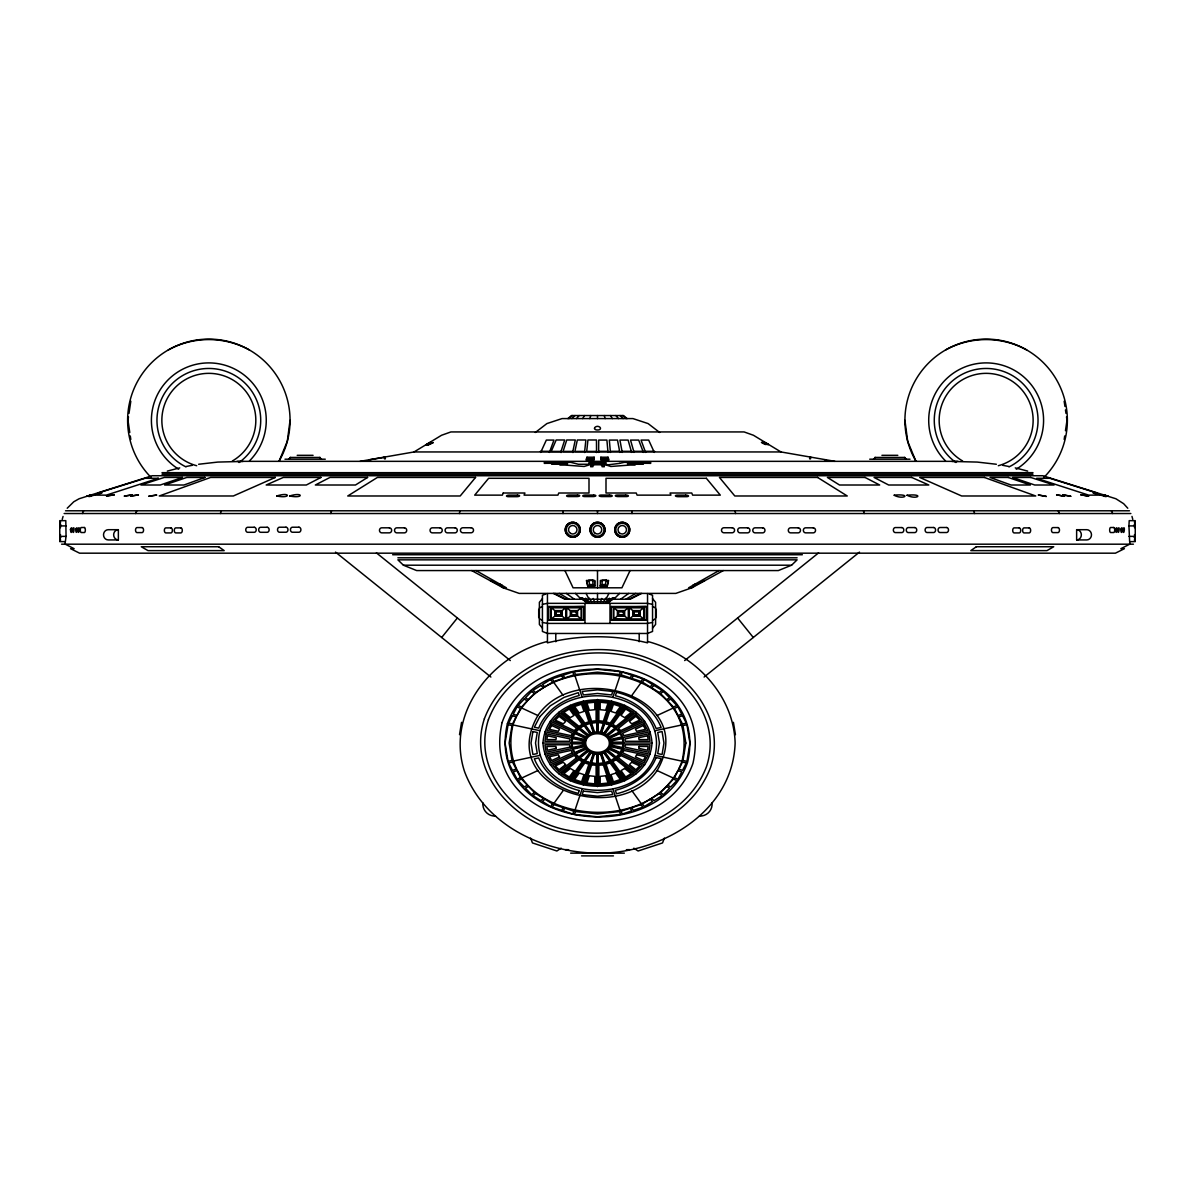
<?xml version="1.0" encoding="UTF-8"?>
<svg xmlns="http://www.w3.org/2000/svg" width="1195" height="1195" viewBox="0 0 1195 1195"><rect width="100%" height="100%" fill="white"/><g stroke="black" fill="none" stroke-linecap="round" stroke-linejoin="round"><path stroke-width="1.5" d="M1129.768 541.619L1129.708 544.188L1120.865 548.684L1124.42 548.684L1115.413 553.18L79.587 553.18L70.58 548.684L74.135 548.684L65.292 544.188L65.232 541.619M600.831 457.222L600.801 458.865L607.986 458.865L608.016 457.222L600.831 457.222L600.831 459.881L609.002 459.881L608.016 457.222M1131.979 516.389L1132.77 519.347M562.994 513.521L563.084 510.788M598.62 452.427L598.71 440.074L606.896 440.074L608.001 452.427M610.421 452.427L609.316 440.074L617.501 440.074L619.817 452.427M622.222 452.427L619.921 440.074L628.107 440.074L631.617 452.427M634.037 452.427L630.527 440.074L638.698 440.074L643.403 452.427M584.654 451.411L585.879 439.984L577.334 439.984L574.9 451.411L584.654 451.411L584.743 452.532M66.054 536.376L65.366 541.619L59.75 541.619L59.75 520.661L65.8 520.661L66.054 536.376L59.75 536.376M290.056 420.326L287.293 441.358L279.182 460.941A81.23 81.23 0 0 0 255.416 353.795A81.23 81.23 0 0 0 146.612 368.12A81.23 81.23 0 0 0 151.406 477.761M1128.946 525.905L1129.2 520.661L1135.25 520.661L1135.25 541.619L1129.633 541.619L1128.946 525.905L1135.25 525.905M459.463 513.521L459.821 510.788M594.781 580.845L594.632 586.536L587.835 586.536L586.909 580.845M128.477 416.861L127.97 420.326L129.777 432.485M129 413.38L130.808 401.236M1064.177 439.431L1064.7 435.966M1065.462 430.753L1067.015 420.326L1066.493 416.861M459.522 734.686L461.554 722.333M512.969 724.917C490.772 821.712 652.724 844.387 682.016 761.155C704.213 664.345 542.246 641.67 512.969 724.917L539.901 730.683C559.857 673.965 670.201 689.41 655.084 755.374C635.128 812.092 524.769 796.647 539.901 730.683M542.963 743.036C546.922 685.467 648.063 685.467 652.007 743.036C648.063 800.59 546.922 800.59 542.963 743.036L584.28 743.036C585.236 729.069 609.749 729.069 610.705 743.036C609.749 756.988 585.236 756.988 584.28 743.036M809.598 458.865L809.881 457.222L810.837 457.222L810.554 458.865M572.853 451.411L575.288 439.984L566.744 439.984L563.084 451.411L572.853 451.411L572.943 452.532M645.584 452.427L641.043 440.074L648.661 440.074L654.322 452.427M607.015 585.416L600.219 585.416L600.368 586.536L607.165 586.536L608.091 580.845M607.165 586.536L608.599 580.456L600.368 580.456L600.368 586.536M330.821 513.521L331.523 510.788M763.172 442.195L764.277 442.06M589.837 418.579L590.763 415.546M561.038 451.411L564.697 439.984L556.153 439.984L551.268 451.411L561.038 451.411L561.127 452.532M574.84 810.643L582.055 789.103M583.384 785.16L594.064 753.238M600.906 732.819L611.601 700.897M612.93 696.954L620.145 675.414M220.358 513.521L221.344 510.788M586.984 457.222L585.998 459.881L594.169 459.881L594.169 457.222L586.984 457.222L587.014 458.865L594.199 458.865L594.169 457.222M600.547 601.727L601.772 598.441M664.36 838.113L662.538 842.923L638.115 850.989L633.828 848.181M549.416 452.427L553.957 440.074L546.339 440.074L540.678 452.427M135.588 513.521L136.813 510.788M630.064 570.568L621.923 587.806L573.077 587.806L564.936 570.568M82.306 513.521L83.665 510.788M605.955 599.248L608.927 593.407M537.884 715.506C495.432 788.894 619.1 826.806 657.101 770.551C699.553 697.163 575.885 659.252 537.884 715.506L521.707 708.023M582.697 418.579L584.474 415.546M603.4 601.727L606.343 597.619M553.733 803.652L563.084 790.717M570.224 780.798L590.883 752.193M604.102 733.864L624.746 705.259M631.901 695.341L641.252 682.405M590.972 525.994C593.616 521.095 601.384 521.095 604.028 525.994A7.543 7.484 -90 0 1 597.575 537.272A7.543 7.484 -90 0 1 591.077 525.979M441.687 637.488L457.371 617.979M67.219 508.233L73.761 501.781L79.094 498.763L152.183 475.729L1042.817 475.729L1115.906 498.763L1123.644 503.692L1127.781 508.233M576.573 418.579L579.082 415.546M542.425 598.62L539.378 602.31L539.378 624.447L542.425 628.137M652.545 628.137L655.592 624.447L655.592 602.31L652.545 598.62M613.827 599.248L619.578 593.407M571.867 418.579L574.944 415.546M605.835 601.727L609.405 598.202M288.832 459.194L290.624 457.446M873.545 459.194L875.352 457.446M791.583 565.205L797.11 559.843L397.89 559.843L403.417 565.205L416.652 570.568L778.348 570.568L791.583 565.205L403.417 565.205M568.91 418.579L572.33 415.546M567.894 418.579L571.449 415.546L623.551 415.546L627.106 418.579M607.702 601.727L612.811 597.619M684.66 660.566L818.56 552.897M704.109 677.042L859.489 552.105M558.946 773.867L588.149 750.505M606.836 735.552L636.039 712.19M535.315 432.485L546.892 423.583L562.068 418.579L632.932 418.579L648.108 423.583L659.685 432.485M551.224 618.935L554.853 616.157L562.113 616.157L565.743 618.935L565.743 607.822L551.224 607.822L551.224 618.935L565.743 618.935M551.224 607.822L554.853 610.6L562.113 610.6L565.743 607.822M566.669 618.935L570.314 616.157L577.573 616.157L581.203 618.935L581.203 607.822L566.669 607.822L566.669 618.935L581.203 618.935M566.669 607.822L570.314 610.6L577.573 610.6L581.203 607.822M613.782 618.935L617.412 616.157L624.671 616.157L628.301 618.935L628.301 607.822L613.782 607.822L613.782 618.935L628.301 618.935M613.782 607.822L617.412 610.6L624.671 610.6L628.301 607.822M629.242 618.935L632.872 616.157L640.132 616.157L643.761 618.935L643.761 607.822L629.242 607.822L629.242 618.935L643.761 618.935M629.242 607.822L632.872 610.6L640.132 610.6L643.761 607.822M620.593 599.248L628.719 593.407M608.882 601.727L614.574 597.619M426.615 444.48C424.12 446.825 433.845 442.105 429.901 442.568M615.186 597.619L609.286 601.727L585.714 601.727L579.814 597.619M426.585 444.48L429.931 442.553M561.157 848.181L556.87 850.989L532.447 842.923L530.625 838.113M360.053 461.345L414.038 451.949L441.553 435.264L450.903 431.933L744.097 431.933L753.447 435.264L780.962 451.949L834.947 461.345M62.23 519.347L63.066 516.449M625.792 599.248L635.725 593.407M539.378 608.061L542.425 606.298M652.545 620.459L655.592 618.696M719.017 570.568L688.634 587.806L691.845 587.806L723.304 570.568M695.819 583.668L692.652 585.416L693.787 586.536L692.891 586.536L704.886 580.456M629.048 599.248L640.147 593.407M641.64 593.407L630.168 599.248L564.832 599.248L553.36 593.407M86.951 496.269L88.788 496.149M88.923 496.358L89.834 496M92.105 495.074L90.267 495.193M521.707 778.035L537.884 770.551M550.268 764.83L586.043 748.309M608.942 737.748L644.702 721.227M657.101 715.506L673.278 708.023M168.226 349.986C193.232 336.109 224.436 336.109 249.441 349.986M945.529 349.986C970.549 336.109 1001.754 336.109 1026.759 349.986M545.771 593.96L542.425 595.304L542.425 631.453L547.444 633.469L647.541 633.469L652.545 631.453L652.545 595.304L649.214 593.96M548.744 620.265L550.746 619.473L583.683 620.265L583.683 606.507L548.744 606.507L548.744 620.265L583.683 620.265M548.744 606.507L550.746 607.299L583.683 606.507M611.302 620.265L613.319 619.473L646.241 620.265L646.241 606.507L611.302 606.507L611.302 620.265L646.241 620.265M611.302 606.507L613.319 607.299L646.241 606.507M86.906 496.269L87.713 496M91.358 495.357L92.149 495.088L88.579 496.463L89.998 496.373M93.494 495.357L94.749 494.894L92.403 495.193M691.845 587.806L675.817 593.407L519.183 593.407L503.155 587.806L471.696 570.568M87.354 496.119L88.251 495.82M91.716 495.238L89.595 495.925M93.837 495.238L89.804 496.463M547.444 641.446C491.981 655.398 445.362 713.116 464.541 771.522C484.513 825.088 542.978 852.647 597.485 853.14C660.745 853.902 732.819 812.062 735.134 743.036C733.73 693.847 693.458 653.605 647.541 641.446M547.444 593.571L547.444 642.85C580.352 634.739 614.633 634.739 647.541 642.85L647.541 593.571M87.892 495.925L88.848 495.626M88.505 495.731L89.476 495.432M89.117 495.537L90.088 495.238M88.983 496.119L89.939 495.82M89.73 495.357L90.626 495.088M88.445 496.269L89.341 496M91.851 495.357L92.762 495.088M167.315 471.099L179.743 467.887M512.969 761.155L539.901 755.374M544.83 754.314L584.728 745.77M610.257 740.288L650.155 731.743M655.084 730.683L682.016 724.917M542.425 604.341L547.444 603.341L647.541 603.341L652.545 604.341M652.545 622.416L647.541 623.417L547.444 623.417L542.425 622.416M186.017 466.513L192.32 465.303M385.402 458.865L385.119 457.222L368.897 459.881M198.639 464.257L217.774 462.077L243.093 461.434M762.873 441.911L764.561 442.195M540.409 451.322L549.147 451.322M596.469 451.411L586.715 451.411L587.94 439.984L596.469 439.984L596.559 452.532M598.71 451.322L608.091 451.322M610.511 451.322L619.891 451.322M622.311 451.322L631.707 451.322M634.127 451.322L643.493 451.322M645.853 451.322L654.591 451.322M414.038 451.949L780.962 451.949M297.197 455.325L313.075 455.325M881.925 455.325L897.803 455.325M385.119 457.222L384.163 457.222L384.446 458.865M290.056 457.446L320.215 457.446M874.785 457.446L904.944 457.446M588.567 459.164L592.541 459.164M602.459 459.164L606.433 459.164M284.993 459.194L325.279 459.194M869.721 459.194L910.007 459.194M825.028 459.881L826.103 459.881M237.013 461.345L957.987 461.345M951.907 461.434L977.226 462.077L996.361 464.257M162.012 472.667L1032.988 472.667M162.012 474.206L1032.988 474.206M1104.733 495.193L1102.895 495.074M1105.002 496.373L1106.421 496.493L1102.791 495.238L1103.642 495.357M1106.211 496.149L1108.049 496.269M65.546 510.788L1129.454 510.788M64.142 513.521L1130.858 513.521M59.75 521.767L60.557 521.767M1134.443 521.767L1135.25 521.767M59.75 522.783L60.557 522.783M1134.443 522.783L1135.25 522.783M59.75 524.441L60.557 524.441M1134.443 524.441L1135.25 524.441M59.75 524.784L60.557 524.784M1134.443 524.784L1135.25 524.784M59.75 524.993L60.557 524.993M1134.443 524.993L1135.25 524.993M59.75 525.68L60.557 525.68M1134.443 525.68L1135.25 525.68M59.75 525.905L66.054 525.905M59.75 526.368L60.557 526.368M1134.443 526.368L1135.25 526.368M59.75 527.607L60.557 527.607M1134.443 527.607L1135.25 527.607M118.365 529.699L108.237 529.699A5.124 4.735 -90 0 0 103.517 534.807A5.124 4.735 -90 0 0 108.237 539.931L118.365 539.931L118.365 529.699A5.124 4.735 -90 0 0 113.644 534.807A5.124 4.735 -90 0 0 118.365 539.931M1076.635 529.699L1086.763 529.699A5.124 4.735 -90 0 1 1091.483 534.807A5.124 4.735 -90 0 1 1086.763 539.931L1076.635 539.931L1076.635 529.699A5.124 4.735 -90 0 1 1081.355 534.807A5.124 4.735 -90 0 1 1076.635 539.931M59.75 534.673L60.557 534.673M1134.443 534.673L1135.25 534.673M59.75 535.928L60.557 535.928M1134.443 535.928L1135.25 535.928M1128.946 536.376L1135.25 536.376M59.75 536.6L60.557 536.6M1134.443 536.6L1135.25 536.6M59.75 537.287L60.557 537.287M1134.443 537.287L1135.25 537.287M59.75 537.511L60.557 537.511M1134.443 537.511L1135.25 537.511M59.75 537.84L60.557 537.84M1134.443 537.84L1135.25 537.84M59.75 539.513L60.557 539.513M1134.443 539.513L1135.25 539.513M59.75 540.513L60.557 540.513M1134.443 540.513L1135.25 540.513M61.572 544.188L1133.428 544.188M392.632 554.734L802.368 554.734M397.89 557.796L797.11 557.796M490.114 580.456L502.109 586.536L501.213 586.536L502.348 585.416L499.181 583.668M587.985 585.416L594.781 585.416M503.155 587.806L506.366 587.806L475.983 570.568M610.705 743.036L652.007 743.036M570.657 853.14L624.328 853.14M581.532 855.889L613.453 855.889M1002.68 465.303L1008.983 466.513M544.83 731.743L584.728 740.288M610.257 745.77L650.155 754.314M655.084 755.374L682.016 761.155M1105.196 496.463L1101.163 495.238M1015.257 467.887L1027.685 471.099M1102.597 495.193L1100.251 494.864L1101.506 495.357M1104.374 495.088L1105.27 495.357M1102.238 495.088L1103.149 495.357M1105.659 496L1106.555 496.269M1104.912 495.238L1105.883 495.537M1105.061 495.82L1106.017 496.119M1105.524 495.432L1106.495 495.731M1105.405 495.925L1103.284 495.238M1106.152 495.626L1107.108 495.925M1106.749 495.82L1107.645 496.119M1107.287 496L1108.094 496.269M1105.166 496L1106.077 496.358M766.682 444.361L768.37 444.645L767.802 444.152M550.268 721.227L586.043 737.748M608.942 748.309L644.702 764.83M657.101 770.551L673.278 778.035M766.861 444.465L765.233 443.569M554.853 593.407L565.952 599.248M763.336 442.673C756.33 440.596 771.761 447.766 763.157 442.568M652.545 606.298L655.592 608.061M539.378 618.696L542.425 620.459M559.275 593.407L569.208 599.248M765.831 442.882L767.115 443.674M765.412 443.674L763.65 442.568M767.414 443.883L768.251 444.465M580.426 597.619L586.118 601.727M566.281 593.407L574.407 599.248M558.946 712.19L588.149 735.552M606.836 750.505L636.039 773.867M582.189 597.619L587.298 601.727M376.425 552.897L510.325 660.566M335.496 552.105L490.876 677.042M622.67 415.546L626.09 418.579M904.376 457.446L906.168 459.194M319.648 457.446L321.455 459.194M585.595 598.202L589.165 601.727M620.056 415.546L623.133 418.579M575.422 593.407L581.173 599.248M615.918 415.546L618.427 418.579M737.614 617.979L753.283 637.488M553.733 682.405L563.084 695.341M570.224 705.259L590.883 733.864M604.102 752.193L624.746 780.798M631.901 790.717L641.252 803.652M588.657 597.619L591.6 601.727M610.525 415.546L612.303 418.579M586.073 593.407L589.045 599.248M1111.335 510.788L1112.694 513.521M1058.187 510.788L1059.412 513.521M593.228 598.441L594.453 601.727M973.656 510.788L974.642 513.521M574.84 675.414L582.055 696.954M583.384 700.897L594.064 732.819M600.906 753.238L611.601 785.16M612.93 789.103L620.145 810.643M604.237 415.546L605.163 418.579M863.477 510.788L864.179 513.521M587.835 586.536L586.401 580.456L594.632 580.456L594.632 586.536M733.416 722.333L735.448 734.686M1064.162 401.236L1064.939 406.434M1065.462 409.915L1065.985 413.38M130.285 435.966L130.808 439.431M735.179 510.788L735.537 513.521M904.929 420.326L907.692 441.358L915.803 460.941A81.23 81.23 0 0 1 939.554 353.795A81.23 81.23 0 0 1 1048.373 368.12A81.23 81.23 0 0 1 1043.579 477.761M631.916 510.788L632.006 513.521M656.279 609.316L656.279 617.442M644.239 607.299L644.239 619.473M640.132 610.6L640.132 616.157M639.206 633.469L639.206 641.745M632.872 610.6L632.872 616.157M624.671 610.6L624.671 616.157M617.412 610.6L617.412 616.157M613.319 607.299L613.319 619.473M610.003 603.341L610.003 623.417M597.5 415.546L597.5 418.579M597.5 510.788L597.5 513.521M597.5 570.568L597.5 587.806M597.5 593.407L597.5 601.727M597.485 699.419L597.485 732.46M597.485 753.597L597.485 786.639M584.982 603.341L584.982 623.417M581.666 607.299L581.666 619.473M577.573 610.6L577.573 616.157M570.314 610.6L570.314 616.157M562.113 610.6L562.113 616.157M555.78 633.469L555.78 641.745M554.853 610.6L554.853 616.157M550.746 607.299L550.746 619.473M538.706 609.316L538.706 617.442M495.537 816.08A12.069 12.069 0 0 1 482.899 802.906M626.359 849.72A33.34 1.135 -6 0 1 629.705 849.645M565.28 849.645A33.34 1.135 6 0 1 568.626 849.72M712.071 802.906A12.069 12.069 0 0 1 699.433 816.08M196.682 465.721A46.978 46.978 0 0 1 168.151 396.845A46.978 46.978 0 0 1 242.062 387.105A46.978 46.978 0 0 1 232.323 461.016M185.882 466.857A51.878 51.878 0 0 1 166.673 390.108A51.878 51.878 0 0 1 245.528 383.655A51.878 51.878 0 0 1 239.045 462.51M178.697 469.217A57.435 57.435 0 0 1 162.43 386.493A57.435 57.435 0 0 1 246.17 376.694A57.435 57.435 0 0 1 249.441 460.941M945.529 460.941A57.435 57.435 0 0 1 948.8 376.694A57.435 57.435 0 0 1 1032.555 386.493A57.435 57.435 0 0 1 1016.288 469.217M955.94 462.51A51.878 51.878 0 0 1 949.457 383.655A51.878 51.878 0 0 1 1028.312 390.108A51.878 51.878 0 0 1 1009.103 466.857M962.662 461.016A46.978 46.978 0 0 1 952.923 387.105A46.978 46.978 0 0 1 1026.834 396.845A46.978 46.978 0 0 1 998.303 465.721M70.445 529.385C71.297 538.766 73.313 522.932 70.445 529.385M72.566 529.385C73.418 538.766 75.449 522.932 72.566 529.385M75.673 529.325C76.375 538.572 78.765 523.156 75.673 529.325M77.794 529.325C78.511 538.661 80.887 522.947 77.794 529.325M1115.503 529.325C1116.354 538.631 1118.356 523.052 1115.503 529.325M1117.639 529.325C1118.326 538.572 1120.731 523.156 1117.639 529.325M1120.731 529.385C1121.582 538.766 1123.599 522.932 1120.731 529.385M1122.852 529.385C1123.703 538.766 1125.735 522.932 1122.852 529.385M894.099 495.253C903.793 500.302 912.502 493.654 894.278 495.133M907.035 495.253C917.162 500.436 925.139 493.401 907.035 495.253M1038.41 494.984L1046.312 496.448L1038.41 494.984M1056.619 494.82L1064.521 496.284L1056.619 494.82M1062.863 494.82L1070.75 496.284L1062.863 494.82M1080.698 494.73L1088.585 496.194L1080.698 494.73M484.363 718.778C466.483 773.568 515.598 824.356 567.177 833.527C622.102 845.029 689.366 823.011 710.622 767.28C728.487 712.489 679.387 661.701 627.808 652.53C572.883 641.028 505.604 663.046 484.363 718.778M488.411 719.644C471.174 772.478 518.525 821.443 568.267 830.286C621.221 841.37 686.079 820.143 706.574 766.413C723.797 713.579 676.46 664.614 626.718 655.771C573.764 644.688 508.906 665.914 488.411 719.644M502.079 722.572C477.029 831.839 659.849 857.427 692.906 763.486C717.956 654.218 535.136 628.63 502.079 722.572M507.382 723.707C483.721 826.91 656.384 851.079 687.603 762.35C711.264 659.147 538.601 634.978 507.382 723.707M508.069 724.708L505.052 743.036L508.069 761.349L512.013 760.498L509.13 743.036L512.013 725.559L508.069 724.708M532.895 731.549L531.013 743.036L532.895 754.508L537.257 753.567L535.524 743.036L537.257 732.49L532.895 731.549M546.16 733.805L544.935 741.288L569.656 741.288L570.045 738.928L546.16 733.805M547.459 735.806L546.832 739.6L555.959 739.6L556.272 737.703L547.459 735.806M571.957 737.554C565.384 766.339 614.29 774.001 623.028 748.503C629.601 719.719 580.695 712.056 571.957 737.554M572.599 738.555L572.002 742.185L583.608 742.185L583.817 740.96L572.599 738.555M585.879 740.676C583.19 753.537 605.148 756.659 609.106 745.381C611.795 732.52 589.837 729.398 585.879 740.676M611.377 743.873L611.168 745.097L622.386 747.502L622.983 743.873L611.377 743.873M625.314 744.769L624.925 747.129L648.81 752.252L650.05 744.769L625.314 744.769M639.041 746.457L638.727 748.354L647.511 750.236L648.138 746.457L639.041 746.457M659.461 743.036L657.728 753.567L662.075 754.508L663.972 743.036L662.075 731.549L657.728 732.49L659.461 743.036M685.84 743.036L682.972 760.498L686.916 761.349L689.933 743.036L686.916 724.708L682.972 725.559L685.84 743.036M606.343 580.172L605.312 584.564L602.116 584.564L602.116 580.172L606.343 580.172M583.967 774.644L581.562 781.829L574.571 779.513L579.216 773.075L583.967 774.644M608.046 703.048L605.626 710.263L600.189 709.696L600.189 702.212L608.046 703.048M579.231 790.522L578.26 793.39C559.663 788.82 541.634 777.198 534.344 758.855L538.691 757.914C545.398 774.987 561.859 786.25 579.231 790.522M612.796 691.457L611.631 694.937L597.485 693.458L583.354 694.937L582.189 691.457L597.485 689.844L612.796 691.457M588.896 764.262L582.458 783.472L572.42 780.156L584.863 762.918L588.896 764.262M609.794 701.988L603.356 721.227L598.859 720.749L598.859 700.838L609.794 701.988M573.779 811.181L572.823 814.064L563.293 810.897L564.697 808.164L573.779 811.181M620.519 671.665L619.563 674.503L597.485 672.188L575.422 674.503L574.466 671.665L597.485 669.245L620.519 671.665M593.228 753.627L590.211 762.649L585.326 761.036L591.166 752.94L593.228 753.627M603.475 723.124L600.443 732.162L598.142 731.923L598.142 722.557L603.475 723.124M594.542 753.896L591.51 762.933L596.828 763.5L596.828 754.135L594.542 753.896M604.775 723.408L601.757 732.43L603.819 733.118L609.659 725.021L604.775 723.408M575.422 811.554L574.466 814.393L597.485 816.812L620.519 814.393L619.563 811.554L597.485 813.87L575.422 811.554M622.162 671.993L621.191 674.876L630.273 677.894L631.692 675.16L622.162 671.993M591.63 764.83L585.177 784.069L596.126 785.22L596.126 765.308L591.63 764.83M612.527 702.585L606.089 721.81L610.122 723.139L622.55 705.901L612.527 702.585M583.354 791.12L582.189 794.6L597.485 796.214L612.796 794.6L611.631 791.12L597.485 792.599L583.354 791.12M616.515 692.263L615.35 695.744C632.842 700.001 649.408 711.309 656.115 728.502L661.119 727.441C653.77 708.725 635.456 696.864 616.515 692.263M589.359 775.794L586.939 783.009L594.796 783.845L594.796 776.362L589.359 775.794M613.423 704.228L611.018 711.413L615.769 712.982L620.414 706.544L613.423 704.228M503.244 493.012L502.363 495.133L474.699 495.133L488.635 478.299L589.001 478.299L589.001 493.012L558.782 493.012L557.901 495.133L524.067 495.133L524.934 493.012L503.244 493.012M512.461 715.73L508.622 723.124L512.521 723.961L516.15 716.955L512.461 715.73M517.077 706.813L513.238 714.237L516.927 715.446L520.557 708.411L517.077 706.813M539.722 716.821L534.344 727.202L538.691 728.143C545.398 711.07 561.859 699.807 579.231 695.535L578.26 692.667L564.025 697.387L550.238 705.857L539.722 716.821M550.94 723.378L547.235 730.548L571.135 735.672L572.375 733.282L550.94 723.378M551.597 725.455L549.551 729.398L558.409 731.295L559.529 729.129L551.597 725.455M574.914 733.491L573.107 736.986L584.34 739.391L584.982 738.137L574.914 733.491M563.099 807.641L561.68 810.374L552.195 807.222L554.062 804.638L563.099 807.641M633.305 675.683L631.886 678.416L640.923 681.419L642.79 678.835L633.305 675.683M610.645 746.666L610.003 747.921L620.071 752.566L621.878 749.071L610.645 746.666M623.835 750.385L622.595 752.775L644.03 762.679L647.75 755.509L623.835 750.385M636.591 754.777L635.471 756.928L643.388 760.573L645.405 756.674L636.591 754.777M656.115 757.555C649.408 774.763 632.842 786.056 615.35 790.313L616.515 793.794C635.456 789.193 653.77 777.333 661.119 758.616L656.115 757.555M678.058 770.611L674.413 777.646L677.909 779.245L681.747 771.836L678.058 770.611M682.464 762.096L678.835 769.102L682.524 770.327L686.348 762.933L682.464 762.096M590.838 465.303L590.688 466.752L592.929 466.677L593.078 465.273A4.601 0.747 -1.2 0 1 595.185 464.765L599.815 464.765A4.601 0.747 1.2 0 1 601.921 465.273L602.071 466.677L604.312 466.752L604.087 465.228L599.815 463.959A8.709 1.21 1.1 0 0 605.118 463.481L606.283 462.988L605.118 462.51A8.753 0.777 0.7 0 0 599.815 462.092L595.185 462.092A8.753 0.777 -0.7 0 0 589.882 462.51L588.717 462.988L589.882 463.481A8.709 1.21 -1.1 0 0 595.185 463.959L590.838 465.303M573.958 770.641L569.343 777.034L563.846 773.673L570.373 768.445L573.958 770.641M582.189 761.693L569.776 778.901L561.426 773.762L578.977 759.721L582.189 761.693M552.538 803.891L550.626 806.55L542.5 801.561L544.815 799.156L552.538 803.891M589.882 752.357L584.056 760.438L579.993 757.944L588.239 751.341L589.882 752.357M610.929 725.619L605.103 733.7L606.746 734.716L614.992 728.113L610.929 725.619M644.359 679.507L642.447 682.166L650.17 686.901L652.47 684.496L644.359 679.507M625.209 707.156L612.781 724.364L616.008 726.336L633.559 712.295L625.209 707.156M625.642 708.993L620.997 715.432L624.612 717.642L631.169 712.384L625.642 708.993M567.416 524.441L566.221 525.994A7.543 7.484 -90 0 0 572.749 537.272A7.543 7.484 -90 0 0 579.261 525.994C576.976 521.812 570.732 521.005 567.416 524.441M616.919 524.441L615.724 525.994A7.543 7.484 -90 0 0 622.251 537.272A7.543 7.484 -90 0 0 628.764 525.994C626.479 521.812 620.235 521.005 616.919 524.441M475.55 477.447L460.194 495.985L347.745 495.985L377.396 477.447L475.55 477.447M276.747 495.985C290.997 498.942 290.788 491.474 276.747 495.985M289.683 495.985C304.023 498.912 303.381 491.578 289.683 495.985M524.246 699.045L518.107 705.453L521.513 707.022L527.339 700.942L524.246 699.045M531.596 691.382L525.427 697.82L528.519 699.717L534.374 693.608L531.596 691.382M559.006 714.266L552.852 720.69L574.317 730.593L576.543 728.293L559.006 714.266M559.081 716.253L555.331 720.167L563.323 723.856L565.593 721.481L559.081 716.253M578.828 729.069L575.826 732.191L585.909 736.852L587.059 735.657L578.828 729.069M543.352 798.26L541.051 800.665L532.97 795.706L535.674 793.555L543.352 798.26M653.934 685.392L651.619 687.797L659.311 692.502L662 690.351L653.934 685.392M609.062 749.205L607.926 750.4L616.157 756.988L619.144 753.866L609.062 749.205M620.668 755.464L618.442 757.779L635.979 771.791L642.133 765.383L620.668 755.464M631.677 762.231L629.421 764.576L635.904 769.774L639.624 765.905L631.677 762.231M666.452 786.34L660.596 792.449L663.374 794.675L669.544 788.237L666.452 786.34M673.472 779.035L667.646 785.115L670.724 787.012L676.863 780.604L673.472 779.035M428.079 444.958L433.277 442.508L428.064 444.973M595.439 462.823L599.636 462.883L595.439 462.823M565.564 764.576L559.081 769.774L555.361 765.905L563.308 762.231L565.564 764.576M576.543 757.779L559.006 771.791L552.852 765.383L574.317 755.464L576.543 757.779M534.374 792.449L531.596 794.675L525.427 788.237L528.519 786.34L534.374 792.449M587.059 750.4L578.828 756.988L575.826 753.866L585.909 749.205L587.059 750.4M616.157 729.069L607.926 735.657L609.062 736.852L619.144 732.191L616.157 729.069M663.374 691.382L660.596 693.608L666.452 699.717L669.544 697.82L663.374 691.382M635.979 714.266L618.442 728.293L620.668 730.593L642.133 720.69L635.979 714.266M635.904 716.253L629.392 721.481L631.662 723.856L639.654 720.167L635.904 716.253M106.549 496L114.317 494.805L106.549 496M124.385 496.089L132.152 494.894L124.385 496.089M130.628 496.089L138.396 494.894L130.628 496.089M148.837 496.254L156.59 495.059L148.837 496.254M976.315 546.742L970.818 550.626L1046.969 550.626L1053.721 546.742L976.315 546.742M367.582 477.447L355.483 485.006L315.331 485.006L329.939 477.447L367.582 477.447M541.051 685.392L532.97 690.351L535.674 692.502L543.352 687.797L541.051 685.392M550.626 679.507L542.5 684.496L544.815 686.901L552.538 682.166L550.626 679.507M569.776 707.156L561.426 712.295L578.977 726.336L582.189 724.364L569.776 707.156M569.343 708.993L563.801 712.384L570.373 717.642L573.988 715.432L569.343 708.993M584.056 725.619L579.993 728.113L588.239 734.716L589.882 733.7L584.056 725.619M527.339 785.115L524.246 787.012L518.107 780.604L521.513 779.035L527.339 785.115M670.724 699.045L667.646 700.942L673.472 707.022L676.863 705.453L670.724 699.045M606.746 751.341L605.103 752.357L610.929 760.438L614.992 757.944L606.746 751.341M616.008 759.721L612.781 761.693L625.209 778.901L633.559 773.762L616.008 759.721M624.612 768.445L621.027 770.641L625.642 777.034L631.139 773.673L624.612 768.445M650.17 799.156L642.447 803.891L644.359 806.55L652.47 801.561L650.17 799.156M659.311 793.555L651.619 798.26L653.934 800.665L662 795.706L659.311 793.555M320.932 477.447L306.338 485.006L266.186 485.006L283.29 477.447L320.932 477.447M559.499 756.928L551.597 760.573L549.581 756.674L558.394 754.777L559.499 756.928M572.375 752.775L550.94 762.679L547.235 755.509L571.135 750.385L572.375 752.775M520.557 777.646L517.077 779.245L513.238 771.836L516.927 770.611L520.557 777.646M584.982 747.921L574.914 752.566L573.107 749.071L584.34 746.666L584.982 747.921M620.071 733.491L610.003 738.137L610.645 739.391L621.878 736.986L620.071 733.491M677.909 706.813L674.413 708.411L678.058 715.446L681.747 714.237L677.909 706.813M644.03 723.378L622.595 733.282L623.835 735.672L647.75 730.548L644.03 723.378M643.388 725.455L635.456 729.129L636.577 731.295L645.434 729.398L643.388 725.455M275.283 477.447L233.339 495.985L159.249 495.985L210.604 477.447L275.283 477.447M591.301 464.257L584.146 466.468L559.544 464.661L567.52 464.048L551.567 463.929L567.52 463.257L544.233 463.316L567.52 462.599L544.233 462.301L570.837 462.345L578.35 464.257L591.301 464.257M204.942 477.447L183.985 485.006L164.611 485.006L186.779 477.447L204.942 477.447M182.432 477.447L160.279 485.006L140.905 485.006L164.283 477.447L182.432 477.447M561.68 675.683L552.195 678.835L554.062 681.419L563.099 678.416L561.68 675.683M572.823 671.993L563.293 675.16L564.697 677.894L573.779 674.876L572.823 671.993M582.458 702.585L572.42 705.901L584.863 723.139L588.896 721.81L582.458 702.585M581.577 704.213L574.541 706.529L579.216 712.997L583.982 711.428L581.577 704.213M590.211 723.408L585.326 725.021L591.166 733.118L593.228 732.43L590.211 723.408M516.15 769.102L512.461 770.327L508.622 762.933L512.521 762.096L516.15 769.102M682.524 715.73L678.835 716.955L682.464 723.961L686.348 723.124L682.524 715.73M603.819 752.94L601.757 753.627L604.775 762.649L609.659 761.036L603.819 752.94M610.122 762.918L606.089 764.262L612.527 783.472L622.55 780.156L610.122 762.918M615.769 773.075L611.018 774.644L613.423 781.829L620.414 779.513L615.769 773.075M630.273 808.164L621.191 811.181L622.162 814.064L631.692 810.897L630.273 808.164M640.923 804.638L631.886 807.641L633.305 810.374L642.79 807.222L640.923 804.638M158.337 478.299L106.325 495.133L95.197 495.133L101.874 493.012L98.065 493.012L145.118 478.299L158.337 478.299M619.607 463.376L608.464 464.78L603.699 464.257L610.854 466.468L635.456 464.661L627.48 464.048L643.433 463.929L627.48 463.257L650.767 463.316L627.48 462.599L650.767 462.301L624.163 462.345L619.607 463.376M591.51 462.644L591.122 462.749A6.498 0.896 -1.1 0 0 591.809 463.302L592.825 463.466A6.498 0.896 -1.1 0 0 597.455 463.645L597.545 463.645A6.617 0.747 0.9 0 0 602.175 463.451L603.221 463.316A6.617 0.747 0.9 0 0 603.863 462.749L591.51 462.644M556.258 748.354L547.459 750.236L546.847 746.457L555.944 746.457L556.258 748.354M570.045 747.129L546.16 752.252L544.935 744.769L569.656 744.769L570.045 747.129M583.817 745.097L572.599 747.502L572.002 743.873L583.608 743.873L583.817 745.097M622.386 738.555L611.168 740.96L611.377 742.185L622.983 742.185L622.386 738.555M648.81 733.805L624.925 738.928L625.314 741.288L650.05 741.288L648.81 733.805M647.526 735.806L638.713 737.703L639.026 739.6L648.153 739.6L647.526 735.806M596.126 700.838L585.177 701.988L591.63 721.227L596.126 720.749L596.126 700.838M594.796 702.212L586.924 703.033L589.359 710.263L594.796 709.696L594.796 702.212M596.828 722.557L591.51 723.124L594.542 732.162L596.828 731.923L596.828 722.557M600.443 753.896L598.142 754.135L598.142 763.5L603.475 762.933L600.443 753.896M603.356 764.83L598.859 765.308L598.859 785.22L609.794 784.069L603.356 764.83M605.626 775.794L600.189 776.362L600.189 783.845L608.046 783.024L605.626 775.794M817.604 477.447L719.45 477.447L734.805 495.985L847.255 495.985L817.604 477.447M865.06 477.447L827.418 477.447L839.517 485.006L879.669 485.006L865.06 477.447M911.71 477.447L874.068 477.447L888.662 485.006L928.814 485.006L911.71 477.447M984.396 477.447L919.717 477.447L961.661 495.985L1035.751 495.985L984.396 477.447M1008.221 477.447L990.057 477.447L1011.015 485.006L1030.389 485.006L1008.221 477.447M1030.717 477.447L1012.568 477.447L1034.721 485.006L1054.095 485.006L1030.717 477.447M706.364 478.299L605.999 478.299L605.999 493.012L636.218 493.012L637.099 495.133L670.933 495.133L670.066 493.012L691.756 493.012L692.637 495.133L720.301 495.133L706.364 478.299M1049.882 478.299L1036.662 478.299L1088.675 495.133L1099.803 495.133L1093.126 493.012L1096.935 493.012L1049.882 478.299M517.39 495.148L509.309 495.148A2.509 0.747 -2.4 0 0 506.501 495.91A2.509 0.747 -2.4 0 0 508.682 496.672L516.763 496.672A2.509 0.747 -2.4 0 0 519.571 495.91A2.509 0.747 -2.4 0 0 517.39 495.148M577.484 495.059L569.403 495.059A2.509 0.747 -2.4 0 0 566.609 495.82A2.509 0.747 -2.4 0 0 568.79 496.567L576.871 496.567A2.509 0.747 -2.4 0 0 579.665 495.82A2.509 0.747 -2.4 0 0 577.484 495.059M593.646 495.059L585.565 495.059A2.509 0.747 -2.4 0 0 582.772 495.82A2.509 0.747 -2.4 0 0 584.938 496.567L593.019 496.567A2.509 0.747 -2.4 0 0 595.827 495.82A2.509 0.747 -2.4 0 0 593.646 495.059M609.435 495.059L601.354 495.059A2.509 0.747 2.4 0 0 599.173 495.82A2.509 0.747 2.4 0 0 601.981 496.567L610.062 496.567A2.509 0.747 2.4 0 0 612.228 495.82A2.509 0.747 2.4 0 0 609.435 495.059M625.597 495.059L617.516 495.059A2.509 0.747 2.4 0 0 615.335 495.82A2.509 0.747 2.4 0 0 618.129 496.567L626.21 496.567A2.509 0.747 2.4 0 0 628.391 495.82A2.509 0.747 2.4 0 0 625.597 495.059M685.691 495.148L677.61 495.148A2.509 0.747 2.4 0 0 675.429 495.91A2.509 0.747 2.4 0 0 678.237 496.672L686.318 496.672A2.509 0.747 2.4 0 0 688.499 495.91A2.509 0.747 2.4 0 0 685.691 495.148M254.206 527.279L247.738 527.279A2.509 1.987 -90 0 0 245.752 529.788A2.509 1.987 -90 0 0 247.738 532.298L254.206 532.298A2.509 1.987 -90 0 0 256.208 529.788A2.509 1.987 -90 0 0 254.206 527.279M267.142 527.279L260.674 527.279A2.509 1.987 -90 0 0 258.688 529.788A2.509 1.987 -90 0 0 260.674 532.298L267.142 532.298A2.509 1.987 -90 0 0 269.129 529.788A2.509 1.987 -90 0 0 267.142 527.279M285.978 527.219L279.51 527.219A2.509 1.987 -90 0 0 277.524 529.729A2.509 1.987 -90 0 0 279.51 532.238L285.978 532.238A2.509 1.987 -90 0 0 287.965 529.729A2.509 1.987 -90 0 0 285.978 527.219M298.914 527.219L292.446 527.219A2.509 1.987 -90 0 0 290.445 529.729A2.509 1.987 -90 0 0 292.446 532.238L298.914 532.238A2.509 1.987 -90 0 0 300.901 529.729A2.509 1.987 -90 0 0 298.914 527.219M84.382 527.503L81.26 527.503A2.509 0.956 -90 0 0 80.304 530.012A2.509 0.956 -90 0 0 81.26 532.522L84.382 532.522A2.509 0.956 -90 0 0 85.338 530.012A2.509 0.956 -90 0 0 84.382 527.503M142.026 527.578L137.052 527.578A2.509 1.524 -90 0 0 135.528 530.087A2.509 1.524 -90 0 0 137.052 532.597L142.026 532.597A2.509 1.524 -90 0 0 143.549 530.087A2.509 1.524 -90 0 0 142.026 527.578M901.807 527.563L895.339 527.563A2.509 1.987 -90 0 0 893.352 530.072A2.509 1.987 -90 0 0 895.339 532.582L901.807 532.582A2.509 1.987 -90 0 0 903.793 530.072A2.509 1.987 -90 0 0 901.807 527.563M914.743 527.563L908.275 527.563A2.509 1.987 -90 0 0 906.273 530.072A2.509 1.987 -90 0 0 908.275 532.582L914.743 532.582A2.509 1.987 -90 0 0 916.729 530.072A2.509 1.987 -90 0 0 914.743 527.563M933.579 527.503L927.111 527.503A2.509 1.987 -90 0 0 925.109 530.012A2.509 1.987 -90 0 0 927.111 532.522L933.579 532.522A2.509 1.987 -90 0 0 935.566 530.012A2.509 1.987 -90 0 0 933.579 527.503M946.5 527.503L940.032 527.503A2.509 1.987 -90 0 0 938.045 530.012A2.509 1.987 -90 0 0 940.032 532.522L946.5 532.522A2.509 1.987 -90 0 0 948.501 530.012A2.509 1.987 -90 0 0 946.5 527.503M1057.948 527.578L1052.974 527.578A2.509 1.524 -90 0 0 1051.451 530.087A2.509 1.524 -90 0 0 1052.974 532.597L1057.948 532.597A2.509 1.524 -90 0 0 1059.472 530.087A2.509 1.524 -90 0 0 1057.948 527.578M1113.74 527.503L1110.618 527.503A2.509 0.956 -90 0 0 1109.662 530.012A2.509 0.956 -90 0 0 1110.618 532.522L1113.74 532.522A2.509 0.956 -90 0 0 1114.696 530.012A2.509 0.956 -90 0 0 1113.74 527.503M389.331 527.817L381.802 527.817A2.509 2.315 -90 0 0 379.472 530.341A2.509 2.315 -90 0 0 381.802 532.851L389.331 532.851A2.509 2.315 -90 0 0 391.646 530.341A2.509 2.315 -90 0 0 389.331 527.817M404.388 527.817L396.859 527.817A2.509 2.315 -90 0 0 394.529 530.341A2.509 2.315 -90 0 0 396.859 532.851L404.388 532.851A2.509 2.315 -90 0 0 406.703 530.341A2.509 2.315 -90 0 0 404.388 527.817M439.909 527.817L432.381 527.817A2.509 2.315 -90 0 0 430.051 530.326A2.509 2.315 -90 0 0 432.381 532.851L439.909 532.851A2.509 2.315 -90 0 0 442.225 530.326A2.509 2.315 -90 0 0 439.909 527.817M454.966 527.817L447.438 527.817A2.509 2.315 -90 0 0 445.108 530.326A2.509 2.315 -90 0 0 447.438 532.851L454.966 532.851A2.509 2.315 -90 0 0 457.282 530.326A2.509 2.315 -90 0 0 454.966 527.817M471.009 527.742L462.928 527.742A2.509 2.495 -90 0 0 460.433 530.266A2.509 2.495 -90 0 0 462.928 532.776L471.009 532.776A2.509 2.495 -90 0 0 473.504 530.266A2.509 2.495 -90 0 0 471.009 527.742M732.072 527.742L723.991 527.742A2.509 2.495 -90 0 0 721.496 530.266A2.509 2.495 -90 0 0 723.991 532.776L732.072 532.776A2.509 2.495 -90 0 0 734.566 530.266A2.509 2.495 -90 0 0 732.072 527.742M747.562 527.817L740.034 527.817A2.509 2.315 -90 0 0 737.718 530.326A2.509 2.315 -90 0 0 740.034 532.851L747.562 532.851A2.509 2.315 -90 0 0 749.892 530.326A2.509 2.315 -90 0 0 747.562 527.817M762.619 527.817L755.091 527.817A2.509 2.315 -90 0 0 752.775 530.326A2.509 2.315 -90 0 0 755.091 532.851L762.619 532.851A2.509 2.315 -90 0 0 764.949 530.326A2.509 2.315 -90 0 0 762.619 527.817M798.14 527.817L790.612 527.817A2.509 2.315 -90 0 0 788.297 530.341A2.509 2.315 -90 0 0 790.612 532.851L798.14 532.851A2.509 2.315 -90 0 0 800.471 530.341A2.509 2.315 -90 0 0 798.14 527.817M813.197 527.817L805.669 527.817A2.509 2.315 -90 0 0 803.354 530.341A2.509 2.315 -90 0 0 805.669 532.851L813.197 532.851A2.509 2.315 -90 0 0 815.528 530.341A2.509 2.315 -90 0 0 813.197 527.817M170.855 527.891L165.896 527.891A2.509 1.524 -90 0 0 164.357 530.401A2.509 1.524 -90 0 0 165.896 532.925L170.855 532.925A2.509 1.524 -90 0 0 172.379 530.401A2.509 1.524 -90 0 0 170.855 527.891M180.774 527.891L175.814 527.891A2.509 1.524 -90 0 0 174.291 530.401A2.509 1.524 -90 0 0 175.814 532.925L180.774 532.925A2.509 1.524 -90 0 0 182.297 530.401A2.509 1.524 -90 0 0 180.774 527.891M1019.186 527.891L1014.226 527.891A2.509 1.524 -90 0 0 1012.703 530.401A2.509 1.524 -90 0 0 1014.226 532.925L1019.186 532.925A2.509 1.524 -90 0 0 1020.709 530.401A2.509 1.524 -90 0 0 1019.186 527.891M1029.104 527.891L1024.145 527.891A2.509 1.524 -90 0 0 1022.621 530.401A2.509 1.524 -90 0 0 1024.145 532.925L1029.104 532.925A2.509 1.524 -90 0 0 1030.643 530.401A2.509 1.524 -90 0 0 1029.104 527.891M218.685 546.742L141.279 546.742L148.031 550.626L224.182 550.626L218.685 546.742M592.884 580.172L588.657 580.172L589.688 584.564L592.884 584.564L592.884 580.172M561.501 611.198L555.451 611.198L555.451 615.559L561.501 615.559L561.501 611.198M576.961 611.198L570.911 611.198L570.911 615.559L576.961 615.559L576.961 611.198M624.074 611.198L618.009 611.198L618.009 615.559L624.074 615.559L624.074 611.198M639.534 611.198L633.469 611.198L633.469 615.559L639.534 615.559L639.534 611.198M560.843 611.87L556.108 611.87L556.108 614.902L560.843 614.902L560.843 611.87M576.304 611.87L571.568 611.87L571.568 614.902L576.304 614.902L576.304 611.87M623.417 611.87L618.666 611.87L618.666 614.902L623.417 614.902L623.417 611.87M638.877 611.87L634.127 611.87L634.127 614.902L638.877 614.902L638.877 611.87M568.133 534.374A6.528 6.528 0 0 0 579.052 531.446A6.528 6.528 0 0 0 571.061 523.455A6.528 6.528 0 0 0 568.133 534.374M594.244 535.405A6.528 6.528 0 0 0 604.028 529.758A6.528 6.528 0 0 0 594.244 524.112A6.528 6.528 0 0 0 594.244 535.405M595.379 533.433A4.242 4.242 0 0 0 601.742 529.758A4.242 4.242 0 0 0 595.379 526.084A4.242 4.242 0 0 0 595.379 533.433M593.736 536.286A7.528 7.528 0 0 0 605.029 529.758A7.528 7.528 0 0 0 593.736 523.231A7.528 7.528 0 0 0 593.736 536.286M568.984 536.286A7.528 7.528 0 0 0 580.292 529.758A7.528 7.528 0 0 0 568.984 523.231A7.528 7.528 0 0 0 568.984 536.286M570.627 533.433A4.242 4.242 0 0 0 576.991 529.758A4.242 4.242 0 0 0 570.627 526.084A4.242 4.242 0 0 0 570.627 533.433M619.249 532.761A4.242 4.242 0 0 0 626.344 530.864A4.242 4.242 0 0 0 621.146 525.666A4.242 4.242 0 0 0 619.249 532.761M618.98 535.405A6.528 6.528 0 0 0 628.779 529.758A6.528 6.528 0 0 0 618.98 524.112A6.528 6.528 0 0 0 618.98 535.405M616.919 535.091A7.528 7.528 0 0 0 629.526 531.715A7.528 7.528 0 0 0 620.295 522.484A7.528 7.528 0 0 0 616.919 535.091M594.512 428.348A3.002 1.822 -5.8 0 0 597.5 429.991A3.002 1.822 5.8 0 0 600.487 428.348A3.002 1.822 5.8 0 0 597.5 426.331A3.002 1.822 -5.8 0 0 594.512 428.348"/></g></svg>
